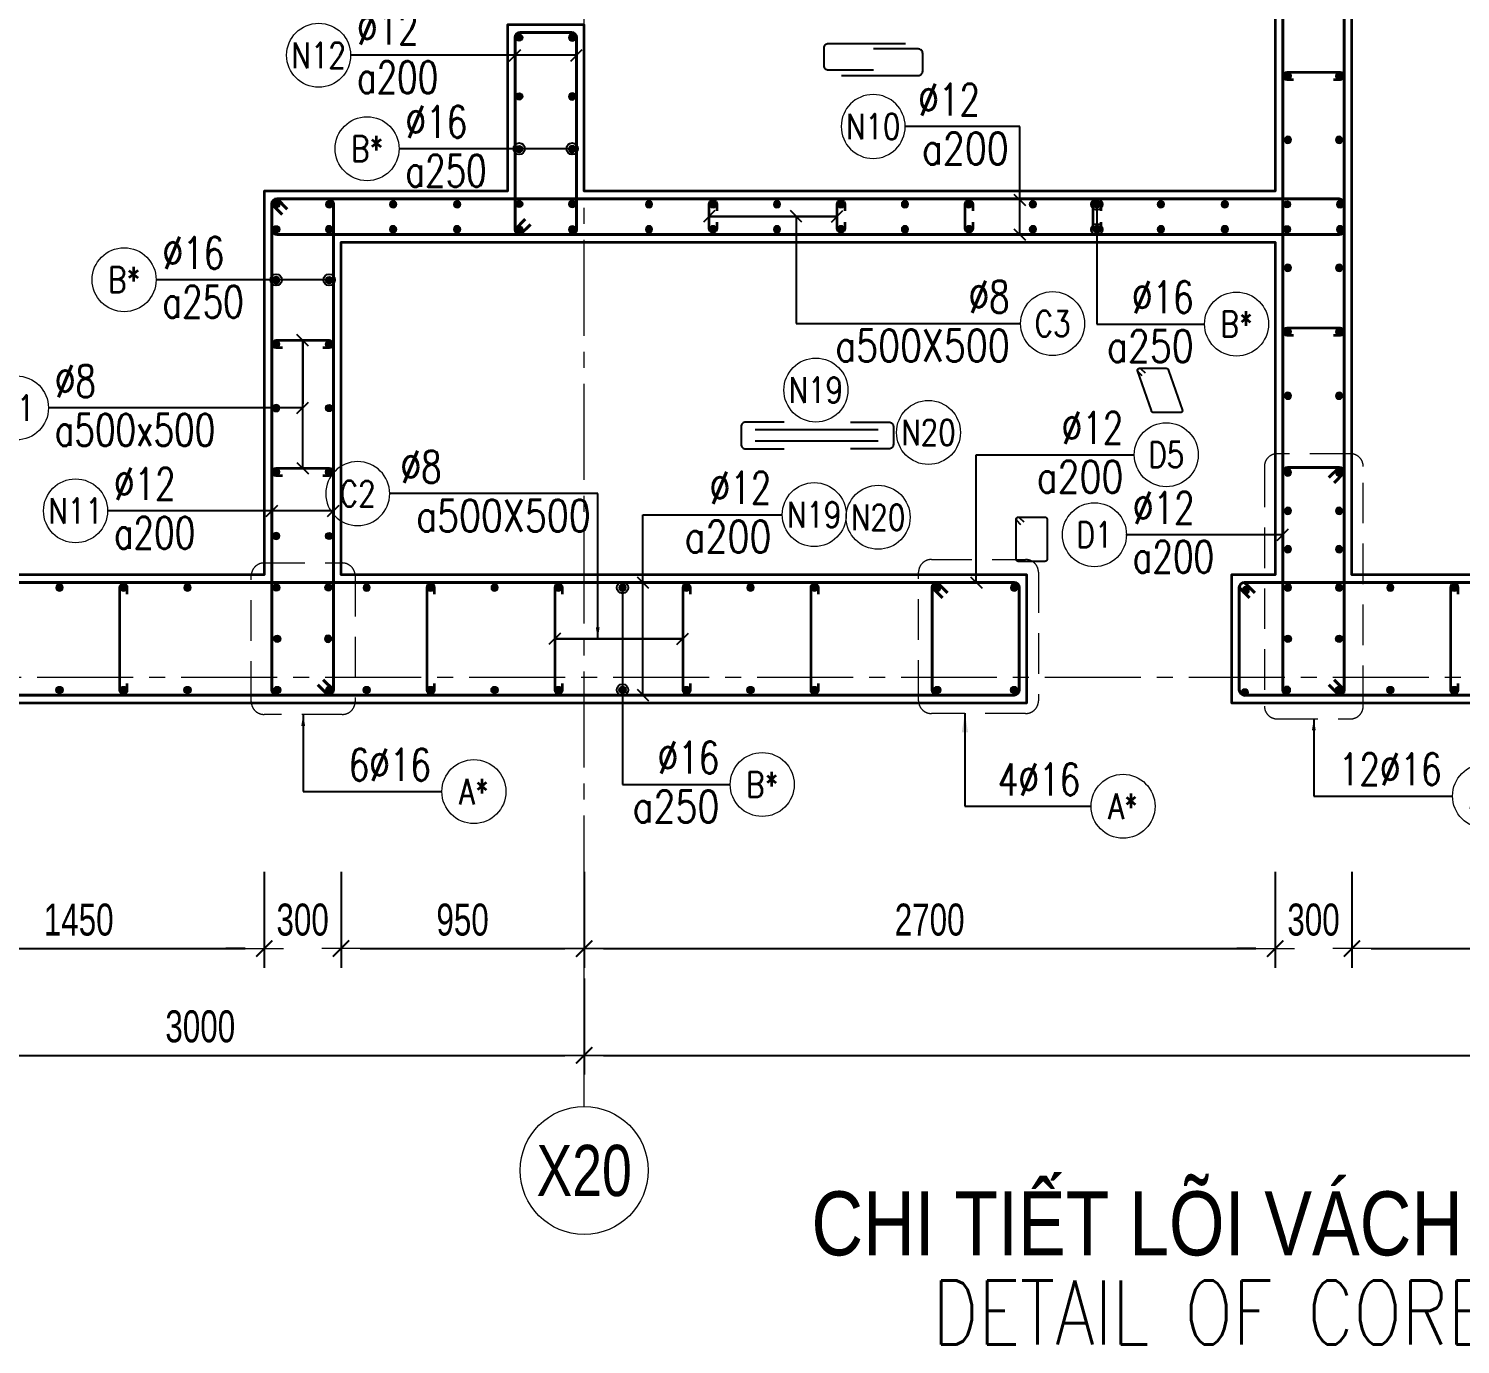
# Model space of a CAD drawing. Header units: millimetres. Extents: x 931337 to 1117500, y 19732 to 157199.
# Drawn here: x 948678 to 954272, y 92429 to 97572 of the extents above; entities that cross this region are included whole.
import ezdxf
from ezdxf.enums import TextEntityAlignment as Align

# ---------------------------------------------------------------- set-up
doc = ezdxf.new("R2010")
doc.units = ezdxf.units.MM
doc.header["$MEASUREMENT"] = 0
for name, pattern in [('HIDDEN', [9.525, 6.35, -3.175]), ('HIDDEN2', [4.7625, 3.175, -1.5875]), ('HT_Dim Grid$0$CENTER2', [1.125, 0.75, -0.125, 0.125, -0.125]), ('HT_Grid$0$CENTER2', [1.125, 0.75, -0.125, 0.125, -0.125])]:
    doc.linetypes.add(name, pattern=pattern)
doc.layers.get('0').update_dxf_attribs({"lineweight": 20})
doc.layers.get('Defpoints').update_dxf_attribs({"color": 151, "lineweight": 9})
for name, color, linetype in [('Hidden', 9, 'HIDDEN'), ('Leader', 6, 'Continuous'), ('Ligature', 1, 'Continuous')]:
    doc.layers.add(name, color=color, linetype=linetype)
for name, color, linetype, lineweight in [('HT_Dim Grid$0$NDC_S_AXIS', 5, 'HT_Dim Grid$0$CENTER2', 13), ('HT_Dim Grid$0$NDC_S_SYMBOL', 1, 'Continuous', 15), ('HT_Dim Grid$0$NDC_S_TEXT SYMBOL', 7, 'Continuous', 20), ('HT_Grid$0$NDC_S_AXIS', 5, 'HT_Grid$0$CENTER2', 13), ('KC-LEADER', 153, 'Continuous', 18), ('KC-THEP', 6, 'Continuous', 40), ('NDC_S_ANNO', 7, 'Continuous', 20), ('NDC_S_DIM', 1, 'Continuous', 15), ('NDC_S_ENG TITLE', 3, 'Continuous', 20), ('NDC_S_HIDDEN', 8, 'HIDDEN2', 13), ('NDC_S_LEADER', 1, 'Continuous', 15), ('NDC_S_REBAR', 4, 'Continuous', 35), ('NDC_S_STIRRUP', 4, 'Continuous', 40), ('NDC_S_TEXT SYMBOL', 7, 'Continuous', 20), ('NDC_S_VN TEXT', 7, 'Continuous', 20), ('NDC_S_VN TITLE', 6, 'Continuous', 35), ('NDC_S_WALL', 6, 'Continuous', 35)]:
    doc.layers.add(name, color=color, linetype=linetype, lineweight=lineweight)
doc.styles.add('HT_Dim Grid$0$NDC_ANNO', font='', dxfattribs={"width": 0.8})
doc.styles.add('NDC_ANNO', font='', dxfattribs={"width": 0.8})
doc.styles.add('NDC_DIM', font='', dxfattribs={"width": 0.75})
doc.styles.add('NDC_EN TXT', font='romans.shx', dxfattribs={"width": 0.8})
doc.styles.add('NDC_VIE TXT', font='arial.ttf', dxfattribs={"width": 0.8})
doc.styles.get('HT_Dim Grid$0$NDC_ANNO').set_extended_font_data('Dotum')
doc.styles.get('NDC_ANNO').set_extended_font_data('Dotum')
doc.styles.get('NDC_DIM').set_extended_font_data('Dotum')
doc.dimstyles.new('NDC_dim_30', dxfattribs={"dimscale": 30, "dimtxt": 2.5, "dimasz": 1.5, "dimexe": 1.5, "dimexo": 2.5, "dimgap": 1, "dimtad": 1, "dimdec": 0, "dimzin": 0, "dimdsep": 46, "dimtxsty": 'NDC_DIM', "dimblk": 'DIMMARK', "dimcen": 0.09, "dimdle": 1.2, "dimclrd": 1, "dimclre": 1, "dimclrt": 3, "dimadec": 0, "dimazin": 0, "dimtfac": 1, "dimtdec": 0, "dimtix": 1, "dimtofl": 0, "dimtmove": 0, "dimatfit": 3, "dimfxl": 6, "dimfxlon": 1, "dimtolj": 1, "dimtzin": 0, "dimarcsym": 0})
doc.dimstyles.new('NDC_dim_50', dxfattribs={"dimscale": 50, "dimtxt": 2.5, "dimasz": 1.5, "dimexe": 1.5, "dimexo": 2.5, "dimgap": 1, "dimtad": 1, "dimdec": 0, "dimzin": 0, "dimdsep": 46, "dimtxsty": 'NDC_DIM', "dimblk": 'DIMMARK', "dimcen": 0.09, "dimdle": 1.2, "dimclrd": 1, "dimclre": 1, "dimclrt": 3, "dimadec": 0, "dimazin": 0, "dimtfac": 1, "dimtdec": 0, "dimtix": 1, "dimtofl": 0, "dimtmove": 0, "dimatfit": 3, "dimfxl": 6, "dimfxlon": 1, "dimtolj": 1, "dimtzin": 0, "dimarcsym": 0})

# ---------------------------------------------------------------- blocks, each defined once
blk = doc.blocks.new('Drawing name_symbol')
at = {"layer": 'NDC_S_ENG TITLE', "style": 'NDC_EN TXT', "width": 0.8}
blk.add_attdef('SECTDET1', text='', height=5, dxfattribs=at).set_placement((0, 1.01), align=Align.CENTER)
at = {"layer": 'NDC_S_TEXT SYMBOL', "lineweight": 25, "style": 'NDC_ANNO', "width": 0.8}
blk.add_attdef('SSCALE', text='', height=2.5, dxfattribs=at).set_placement((0, -4), align=Align.CENTER)
at = {"layer": 'NDC_S_VN TITLE', "style": 'NDC_VIE TXT', "width": 0.8}
blk.add_attdef('SECTDET2', text='', height=5, dxfattribs=at).set_placement((0, 7.97), align=Align.CENTER)
blk = doc.blocks.new('THEP')
at = {"layer": 'KC-LEADER', "color": 6}
blk.add_circle((0, 0), 14, dxfattribs=at)
at = {"layer": 'KC-THEP'}
for p, q in [((-14, 0), (14, 0)), ((9.9, 9.9), (-9.9, -9.9)), ((-9.9, 9.9), (9.9, -9.9)), ((0, 14), (0, -14))]:
    blk.add_line(p, q, dxfattribs=at)
blk = doc.blocks.new('DIMMARK')
at = {"layer": 'NDC_S_DIM', "color": 1}
blk.add_line((-1.5, 0), (1, 0), dxfattribs=at)
at = {"layer": 'NDC_S_DIM', "color": 2, "const_width": 0.1}
blk.add_lwpolyline([(-0.424, -0.424), (0.424, 0.424)], dxfattribs=at)
blk = doc.blocks.new('*U10')
blk.add_circle((2.5, 0), 2.5)
at = {"layer": 'NDC_S_VN TEXT', "color": 3, "style": 'NDC_EN TXT'}
for tag, width, p in [('DK2', 0.75, (-0.85, 0.85)), ('KC2', 0.8, (-0.85, -2.97))]:
    blk.add_attdef(tag, text='', height=2.5, dxfattribs=dict(at, width=width)).set_placement(p, align=Align.RIGHT)
at = {"layer": 'NDC_S_VN TEXT', "color": 7, "style": 'NDC_EN TXT', "width": 0.8}
blk.add_attdef('SH3', text='', height=2, dxfattribs=at).set_placement((2.5, 0), align=Align.MIDDLE)
blk = doc.blocks.new('*U11')
blk.add_circle((-2.5, 0), 2.5)
at = {"layer": 'NDC_S_VN TEXT', "color": 3, "style": 'NDC_EN TXT', "width": 0.75}
for tag, p in [('DK1', (0.5, 0.85)), ('KC1', (0.5, -2.97))]:
    blk.add_attdef(tag, p, '', height=2.5, dxfattribs=at)
at = {"layer": 'NDC_S_VN TEXT', "color": 7, "style": 'NDC_EN TXT', "width": 0.8}
blk.add_attdef('SH2', text='', height=2, dxfattribs=at).set_placement((-2.5, 0), align=Align.MIDDLE)
blk = doc.blocks.new('*U9')
blk.add_circle((2.5, 0), 2.5)
at = {"layer": 'NDC_S_VN TEXT', "color": 3, "style": 'NDC_EN TXT', "width": 0.75}
blk.add_attdef('DK2', text='', height=2.5, dxfattribs=at).set_placement((-0.85, 0.85), align=Align.RIGHT)
at = {"layer": 'NDC_S_VN TEXT', "color": 7, "style": 'NDC_EN TXT', "width": 0.8}
blk.add_attdef('SH3', text='', height=2, dxfattribs=at).set_placement((2.5, 0), align=Align.MIDDLE)
blk = doc.blocks.new('A$C72321851')
at = {"layer": 'Ligature'}
for points in [[(-60.9, -129.3), (-60.9, 170.9, -0.414214), (-43.3, 188.5), (25.8, 188.5, -0.414214), (43.4, 170.9), (43.4, -4.3)], [(-39.7, -4.3), (-39.7, -179.5, 0.414214), (-22.1, -197.1), (47, -197.1, 0.414214), (64.6, -179.5), (64.6, 120.7)]]:
    blk.add_lwpolyline(points, format="xyb", dxfattribs=at)
blk = doc.blocks.new('*U12')
blk.add_circle((-2.5, 0), 2.5)
at = {"layer": 'NDC_S_VN TEXT', "color": 3, "style": 'NDC_EN TXT', "width": 0.75}
for tag, p in [('DK1', (0.5, 0.85)), ('KC1', (0.5, -2.97))]:
    blk.add_attdef(tag, p, '', height=2.5, dxfattribs=at)
at = {"layer": 'NDC_S_VN TEXT', "color": 7, "style": 'NDC_EN TXT', "width": 0.8}
blk.add_attdef('SH2', text='', height=2, dxfattribs=at).set_placement((-2.5, 0), align=Align.MIDDLE)
blk = doc.blocks.new('*D1158')
at = {"layer": 'Defpoints', "color": 0, "ltscale": 200, "transparency": 16777216}
for p in [(948148.2, 95857.7), (949598.2, 95857.7), (949598.2, 93975.5)]:
    blk.add_point(p, dxfattribs=at)
at = {"layer": 'NDC_S_DIM', "color": 1, "lineweight": -2, "ltscale": 200, "transparency": 16777216}
for p, q in [((948148.2, 94275.5), (948148.2, 93900.5)), ((949598.2, 94275.5), (949598.2, 93900.5)), ((948223.2, 93975.5), (949523.2, 93975.5))]:
    blk.add_line(p, q, dxfattribs=at)
at = {"layer": 'NDC_S_DIM', "color": 1, "lineweight": -2, "ltscale": 200, "transparency": 16777216, "xscale": 75, "yscale": 75, "zscale": 75, "rotation": 180}
blk.add_blockref('DIMMARK', (948148.2, 93975.5), dxfattribs=at)
at = {"layer": 'NDC_S_DIM', "color": 1, "lineweight": -2, "ltscale": 200, "transparency": 16777216, "xscale": 75, "yscale": 75, "zscale": 75}
blk.add_blockref('DIMMARK', (949598.2, 93975.5), dxfattribs=at)
at = {"layer": 'NDC_S_DIM', "color": 3, "ltscale": 200, "transparency": 16777216, "insert": (948873.2, 94088.1), "char_height": 125, "attachment_point": 5, "style": 'NDC_DIM'}
blk.add_mtext('\\A1;1450', dxfattribs=at)
blk = doc.blocks.new('*D1159')
at = {"layer": 'Defpoints', "color": 0, "ltscale": 200, "transparency": 16777216}
for p in [(949598.2, 95857.7), (949898.2, 95857.7), (949898.2, 93975.5)]:
    blk.add_point(p, dxfattribs=at)
at = {"layer": 'NDC_S_DIM', "color": 1, "lineweight": -2, "ltscale": 200, "transparency": 16777216}
for p, q in [((949598.2, 94275.5), (949598.2, 93900.5)), ((949898.2, 94275.5), (949898.2, 93900.5)), ((949523.2, 93975.5), (949448.2, 93975.5)), ((949973.2, 93975.5), (950048.2, 93975.5))]:
    blk.add_line(p, q, dxfattribs=at)
at = {"layer": 'NDC_S_DIM', "color": 1, "lineweight": -2, "ltscale": 200, "transparency": 16777216, "xscale": 75, "yscale": 75, "zscale": 75}
blk.add_blockref('DIMMARK', (949598.2, 93975.5), dxfattribs=at)
at = {"layer": 'NDC_S_DIM', "color": 1, "lineweight": -2, "ltscale": 200, "transparency": 16777216, "xscale": 75, "yscale": 75, "zscale": 75, "rotation": 180}
blk.add_blockref('DIMMARK', (949898.2, 93975.5), dxfattribs=at)
at = {"layer": 'NDC_S_DIM', "color": 3, "ltscale": 200, "transparency": 16777216, "insert": (949748.2, 94088.1), "char_height": 125, "attachment_point": 5, "style": 'NDC_DIM'}
blk.add_mtext('\\A1;300', dxfattribs=at)
blk = doc.blocks.new('*D1160')
at = {"layer": 'Defpoints', "color": 0, "ltscale": 200, "transparency": 16777216}
for p in [(949898.2, 95857.7), (950848.2, 94815.9), (950848.2, 93975.5)]:
    blk.add_point(p, dxfattribs=at)
at = {"layer": 'NDC_S_DIM', "color": 1, "lineweight": -2, "ltscale": 200, "transparency": 16777216}
for p, q in [((949898.2, 94275.5), (949898.2, 93900.5)), ((950848.2, 94275.5), (950848.2, 93900.5)), ((949973.2, 93975.5), (950773.2, 93975.5))]:
    blk.add_line(p, q, dxfattribs=at)
at = {"layer": 'NDC_S_DIM', "color": 1, "lineweight": -2, "ltscale": 200, "transparency": 16777216, "xscale": 75, "yscale": 75, "zscale": 75, "rotation": 180}
blk.add_blockref('DIMMARK', (949898.2, 93975.5), dxfattribs=at)
at = {"layer": 'NDC_S_DIM', "color": 1, "lineweight": -2, "ltscale": 200, "transparency": 16777216, "xscale": 75, "yscale": 75, "zscale": 75}
blk.add_blockref('DIMMARK', (950848.2, 93975.5), dxfattribs=at)
at = {"layer": 'NDC_S_DIM', "color": 3, "ltscale": 200, "transparency": 16777216, "insert": (950373.2, 94088.1), "char_height": 125, "attachment_point": 5, "style": 'NDC_DIM'}
blk.add_mtext('\\A1;950', dxfattribs=at)
blk = doc.blocks.new('*D1161')
at = {"layer": 'Defpoints', "color": 0, "ltscale": 200, "transparency": 16777216}
for p in [(953548.2, 95857.7), (953848.2, 95857.7), (953848.2, 93975.5)]:
    blk.add_point(p, dxfattribs=at)
at = {"layer": 'NDC_S_DIM', "color": 1, "lineweight": -2, "ltscale": 200, "transparency": 16777216}
for p, q in [((953548.2, 94275.5), (953548.2, 93900.5)), ((953848.2, 94275.5), (953848.2, 93900.5)), ((953473.2, 93975.5), (953398.2, 93975.5)), ((953923.2, 93975.5), (953998.2, 93975.5))]:
    blk.add_line(p, q, dxfattribs=at)
at = {"layer": 'NDC_S_DIM', "color": 1, "lineweight": -2, "ltscale": 200, "transparency": 16777216, "xscale": 75, "yscale": 75, "zscale": 75}
blk.add_blockref('DIMMARK', (953548.2, 93975.5), dxfattribs=at)
at = {"layer": 'NDC_S_DIM', "color": 1, "lineweight": -2, "ltscale": 200, "transparency": 16777216, "xscale": 75, "yscale": 75, "zscale": 75, "rotation": 180}
blk.add_blockref('DIMMARK', (953848.2, 93975.5), dxfattribs=at)
at = {"layer": 'NDC_S_DIM', "color": 3, "ltscale": 200, "transparency": 16777216, "insert": (953698.2, 94088.1), "char_height": 125, "attachment_point": 5, "style": 'NDC_DIM'}
blk.add_mtext('\\A1;300', dxfattribs=at)
blk = doc.blocks.new('*D1162')
at = {"layer": 'Defpoints', "color": 0, "ltscale": 200, "transparency": 16777216}
for p in [(953848.2, 95857.7), (959648.2, 95857.7), (959648.2, 93975.5)]:
    blk.add_point(p, dxfattribs=at)
at = {"layer": 'NDC_S_DIM', "color": 1, "lineweight": -2, "ltscale": 200, "transparency": 16777216}
for p, q in [((953848.2, 94275.5), (953848.2, 93900.5)), ((959648.2, 94275.5), (959648.2, 93900.5)), ((953923.2, 93975.5), (959573.2, 93975.5))]:
    blk.add_line(p, q, dxfattribs=at)
at = {"layer": 'NDC_S_DIM', "color": 1, "lineweight": -2, "ltscale": 200, "transparency": 16777216, "xscale": 75, "yscale": 75, "zscale": 75, "rotation": 180}
blk.add_blockref('DIMMARK', (953848.2, 93975.5), dxfattribs=at)
at = {"layer": 'NDC_S_DIM', "color": 1, "lineweight": -2, "ltscale": 200, "transparency": 16777216, "xscale": 75, "yscale": 75, "zscale": 75}
blk.add_blockref('DIMMARK', (959648.2, 93975.5), dxfattribs=at)
at = {"layer": 'NDC_S_DIM', "color": 3, "ltscale": 200, "transparency": 16777216, "insert": (956748.2, 94088.1), "char_height": 125, "attachment_point": 5, "style": 'NDC_DIM'}
blk.add_mtext('\\A1;5800', dxfattribs=at)
blk = doc.blocks.new('*D1163')
at = {"layer": 'Defpoints', "color": 0, "ltscale": 200, "transparency": 16777216}
for p in [(947848.2, 95098.3), (950848.2, 94815.9), (950848.2, 93558.3)]:
    blk.add_point(p, dxfattribs=at)
at = {"layer": 'NDC_S_DIM', "color": 1, "lineweight": -2, "ltscale": 200, "transparency": 16777216}
for p, q in [((947848.2, 93858.3), (947848.2, 93483.3)), ((950848.2, 93858.3), (950848.2, 93483.3)), ((947923.2, 93558.3), (950773.2, 93558.3))]:
    blk.add_line(p, q, dxfattribs=at)
at = {"layer": 'NDC_S_DIM', "color": 1, "lineweight": -2, "ltscale": 200, "transparency": 16777216, "xscale": 75, "yscale": 75, "zscale": 75, "rotation": 180}
blk.add_blockref('DIMMARK', (947848.2, 93558.3), dxfattribs=at)
at = {"layer": 'NDC_S_DIM', "color": 1, "lineweight": -2, "ltscale": 200, "transparency": 16777216, "xscale": 75, "yscale": 75, "zscale": 75}
blk.add_blockref('DIMMARK', (950848.2, 93558.3), dxfattribs=at)
at = {"layer": 'NDC_S_DIM', "color": 3, "ltscale": 200, "transparency": 16777216, "insert": (949348.2, 93670.9), "char_height": 125, "attachment_point": 5, "style": 'NDC_DIM'}
blk.add_mtext('\\A1;3000', dxfattribs=at)
blk = doc.blocks.new('*D1176')
at = {"layer": 'Defpoints', "color": 0, "ltscale": 200, "transparency": 16777216}
for p in [(946286.4, 95436.6), (949155.8, 95436.6), (949155.8, 95036.6)]:
    blk.add_point(p, dxfattribs=at)
at = {"layer": 'NDC_S_DIM', "color": 1, "lineweight": -2, "ltscale": 200, "transparency": 16777216}
for p, q in [((946586.4, 95436.6), (946211.4, 95436.6)), ((946286.4, 95111.6), (946286.4, 95361.6)), ((946586.4, 95036.6), (946211.4, 95036.6))]:
    blk.add_line(p, q, dxfattribs=at)
at = {"layer": 'NDC_S_DIM', "color": 1, "lineweight": -2, "ltscale": 200, "transparency": 16777216, "xscale": 75, "yscale": 75, "zscale": 75}
for p, rotation in [((946286.4, 95436.6), 90), ((946286.4, 95036.6), 270)]:
    blk.add_blockref('DIMMARK', p, dxfattribs=dict(at, rotation=rotation))
at = {"layer": 'NDC_S_DIM', "color": 3, "ltscale": 200, "transparency": 16777216, "insert": (946173.8, 95236.6), "char_height": 125, "attachment_point": 5, "rotation": 90, "style": 'NDC_DIM'}
blk.add_mtext('\\A1;400', dxfattribs=at)
blk = doc.blocks.new('*D1177')
at = {"layer": 'Defpoints', "color": 0, "ltscale": 200, "transparency": 16777216}
for p in [(946286.4, 103636.6), (948166.1, 103636.6), (949155.8, 95436.6)]:
    blk.add_point(p, dxfattribs=at)
at = {"layer": 'NDC_S_DIM', "color": 1, "lineweight": -2, "ltscale": 200, "transparency": 16777216}
for p, q in [((946586.4, 103636.6), (946211.4, 103636.6)), ((946286.4, 95511.6), (946286.4, 103561.6)), ((946586.4, 95436.6), (946211.4, 95436.6))]:
    blk.add_line(p, q, dxfattribs=at)
at = {"layer": 'NDC_S_DIM', "color": 1, "lineweight": -2, "ltscale": 200, "transparency": 16777216, "xscale": 75, "yscale": 75, "zscale": 75}
for p, rotation in [((946286.4, 103636.6), 90), ((946286.4, 95436.6), 270)]:
    blk.add_blockref('DIMMARK', p, dxfattribs=dict(at, rotation=rotation))
at = {"layer": 'NDC_S_DIM', "color": 3, "ltscale": 200, "transparency": 16777216, "insert": (946173.8, 99536.6), "char_height": 125, "attachment_point": 5, "rotation": 90, "style": 'NDC_DIM'}
blk.add_mtext('\\A1;8200', dxfattribs=at)
blk = doc.blocks.new('*U92')
at = {"layer": 'HT_Dim Grid$0$NDC_S_SYMBOL'}
blk.add_line((0, 5), (0, 9), dxfattribs=at)
blk.add_circle((0, 0), 5, dxfattribs=at)
at = {"layer": 'HT_Dim Grid$0$NDC_S_TEXT SYMBOL', "color": 7, "style": 'HT_Dim Grid$0$NDC_ANNO', "width": 0.8}
blk.add_attdef('GRID', text='', height=4, dxfattribs=at).set_placement((0, 0), align=Align.MIDDLE)
blk = doc.blocks.new('*D1190')
at = {"layer": 'Defpoints', "color": 0, "ltscale": 200, "transparency": 16777216}
for p in [(949155.8, 95036.6), (946286.4, 94936.6), (947848.2, 94936.6)]:
    blk.add_point(p, dxfattribs=at)
at = {"layer": 'NDC_S_DIM', "color": 1, "lineweight": -2, "ltscale": 200, "transparency": 16777216}
for p, q in [((946286.4, 95111.6), (946286.4, 95186.6)), ((946586.4, 95036.6), (946211.4, 95036.6)), ((946586.4, 94936.6), (946211.4, 94936.6)), ((946286.4, 94861.6), (946286.4, 94786.6))]:
    blk.add_line(p, q, dxfattribs=at)
at = {"layer": 'NDC_S_DIM', "color": 1, "lineweight": -2, "ltscale": 200, "transparency": 16777216, "xscale": 75, "yscale": 75, "zscale": 75}
for p, rotation in [((946286.4, 95036.6), 270), ((946286.4, 94936.6), 90)]:
    blk.add_blockref('DIMMARK', p, dxfattribs=dict(at, rotation=rotation))
at = {"layer": 'NDC_S_DIM', "color": 3, "ltscale": 200, "transparency": 16777216, "insert": (946173.8, 94986.6), "char_height": 125, "attachment_point": 5, "rotation": 90, "style": 'NDC_DIM'}
blk.add_mtext('\\A1;100', dxfattribs=at)
blk = doc.blocks.new('*D1194')
at = {"layer": 'Defpoints', "color": 0, "ltscale": 200, "transparency": 16777216}
for p in [(953548.2, 95436.6), (950848.2, 94815.9), (953548.2, 93975.5)]:
    blk.add_point(p, dxfattribs=at)
at = {"layer": 'NDC_S_DIM', "color": 1, "lineweight": -2, "ltscale": 200, "transparency": 16777216}
for p, q in [((950848.2, 94275.5), (950848.2, 93900.5)), ((953548.2, 94275.5), (953548.2, 93900.5)), ((950923.2, 93975.5), (953473.2, 93975.5))]:
    blk.add_line(p, q, dxfattribs=at)
at = {"layer": 'NDC_S_DIM', "color": 1, "lineweight": -2, "ltscale": 200, "transparency": 16777216, "xscale": 75, "yscale": 75, "zscale": 75, "rotation": 180}
blk.add_blockref('DIMMARK', (950848.2, 93975.5), dxfattribs=at)
at = {"layer": 'NDC_S_DIM', "color": 1, "lineweight": -2, "ltscale": 200, "transparency": 16777216, "xscale": 75, "yscale": 75, "zscale": 75}
blk.add_blockref('DIMMARK', (953548.2, 93975.5), dxfattribs=at)
at = {"layer": 'NDC_S_DIM', "color": 3, "ltscale": 200, "transparency": 16777216, "insert": (952198.2, 94088.1), "char_height": 125, "attachment_point": 5, "style": 'NDC_DIM'}
blk.add_mtext('\\A1;2700', dxfattribs=at)
blk = doc.blocks.new('*D1195')
at = {"layer": 'Defpoints', "color": 0, "ltscale": 200, "transparency": 16777216}
for p in [(959648.2, 95315.4), (950848.2, 94815.9), (959648.2, 93558.3)]:
    blk.add_point(p, dxfattribs=at)
at = {"layer": 'NDC_S_DIM', "color": 1, "lineweight": -2, "ltscale": 200, "transparency": 16777216}
for p, q in [((950848.2, 93858.3), (950848.2, 93483.3)), ((959648.2, 93858.3), (959648.2, 93483.3)), ((950923.2, 93558.3), (959573.2, 93558.3))]:
    blk.add_line(p, q, dxfattribs=at)
at = {"layer": 'NDC_S_DIM', "color": 1, "lineweight": -2, "ltscale": 200, "transparency": 16777216, "xscale": 75, "yscale": 75, "zscale": 75, "rotation": 180}
blk.add_blockref('DIMMARK', (950848.2, 93558.3), dxfattribs=at)
at = {"layer": 'NDC_S_DIM', "color": 1, "lineweight": -2, "ltscale": 200, "transparency": 16777216, "xscale": 75, "yscale": 75, "zscale": 75}
blk.add_blockref('DIMMARK', (959648.2, 93558.3), dxfattribs=at)
at = {"layer": 'NDC_S_DIM', "color": 3, "ltscale": 200, "transparency": 16777216, "insert": (955248.2, 93670.9), "char_height": 125, "attachment_point": 5, "style": 'NDC_DIM'}
blk.add_mtext('\\A1;8800', dxfattribs=at)
blk = doc.blocks.new('A$C7BC65A55')
at = {"layer": 'Ligature'}
for p, q in [((-15.2, 372, 0), (-15.2, 38.5, 0)), ((15.2, 372, 0), (15.2, 38.5, 0))]:
    blk.add_line(p, q, dxfattribs=at)
for points in [[(-36.2, 296.5), (-36.2, 400.9, -0.414214), (-24, 413.1), (24, 413.1, -0.414214), (36.2, 400.9), (36.2, 296.5)], [(-36.2, 116.5), (-36.2, 12.2, 0.414214), (-24, 0), (24, 0, 0.414214), (36.2, 12.2), (36.2, 116.5)]]:
    blk.add_lwpolyline(points, format="xyb", dxfattribs=at)

msp = doc.modelspace()

# ---------------------------------------------------------------- linework, layer by layer
for centre in [(951753.618, 96158.774), (952193.719, 95993.017), (951996.889, 95661.503)]:
    msp.add_circle(centre, 125)
at = {"layer": 'HT_Grid$0$NDC_S_AXIS', "ltscale": 500}
for p, q in [((950848.169, 93558.328), (950848.169, 105713.408)), ((945898.793, 95036.563), (961192.168, 95036.563))]:
    msp.add_line(p, q, dxfattribs=at)
at = {"layer": 'Ligature'}
for points in [[(953028.415, 96214.032), (953012.449, 96229.998, -0.66817864), (953018.223, 96243.937), (953122.852, 96243.937, -0.41421356), (953131.016, 96235.772), (953186.016, 96078.664, -0.41421356), (953177.851, 96070.499), (953073.223, 96070.499, -0.41421356), (953065.058, 96078.664), (953010.058, 96235.772, -0.66817864), (953023.996, 96241.545), (953039.962, 96225.579)], [(952554.307, 95632.306), (952538.341, 95648.272, -0.66817864), (952544.115, 95662.21), (952648.744, 95662.21, -0.41421356), (952656.909, 95654.046), (952656.908, 95496.938, -0.41421356), (952648.744, 95488.773), (952544.115, 95488.773, -0.41421356), (952535.95, 95496.938), (952535.95, 95654.046, -0.66817864), (952549.888, 95659.819), (952565.854, 95643.853)]]:
    msp.add_lwpolyline(points, format="xyb", dxfattribs=at)
at = {"layer": 'NDC_S_HIDDEN', "ltscale": 50}
for points in [[(953556.284, 94873.476), (953842.353, 94873.476, 0.41421356), (953892.353, 94923.476), (953892.353, 95859.952, 0.41421356), (953842.353, 95909.952), (953556.284, 95909.952, 0.41421356), (953506.284, 95859.952), (953506.284, 94923.476, 0.41421356)], [(952204.83, 95496.472), (952573.35, 95496.472, -0.41421356), (952623.35, 95446.472), (952623.35, 94944.422, -0.41421356), (952573.35, 94894.422), (952204.83, 94894.422, -0.41421356), (952154.83, 94944.422), (952154.83, 95446.472, -0.41421356)], [(949597.487, 95482.806), (949903.262, 95482.806, -0.41421356), (949953.262, 95432.806), (949953.262, 94940.884, -0.41421356), (949903.262, 94890.884), (949597.487, 94890.884, -0.41421356), (949547.487, 94940.884), (949547.487, 95432.806, -0.41421356)]]:
    msp.add_lwpolyline(points, format="xyb", close=True, dxfattribs=at)
at = {"layer": 'NDC_S_REBAR'}
for points in [[(953619.706, 97371.563), (953594.706, 97371.563, -1), (953594.706, 97401.563), (953801.73, 97401.563, -1), (953801.73, 97371.563), (953776.73, 97371.563)], [(951366.681, 96815.308), (951366.681, 96790.308, -1), (951336.681, 96790.308), (951336.681, 96884.715, -1), (951366.681, 96884.715), (951366.681, 96859.715)], [(951866.681, 96815.308), (951866.681, 96790.308, -1), (951836.681, 96790.308), (951836.681, 96884.715, -1), (951866.681, 96884.715), (951866.681, 96859.715)], [(952366.681, 96815.308), (952366.681, 96790.308, -1), (952336.681, 96790.308), (952336.681, 96884.715, -1), (952366.681, 96884.715), (952366.681, 96859.715)], [(952866.681, 96815.308), (952866.681, 96790.308, -1), (952836.681, 96790.308), (952836.681, 96884.715, -1), (952866.681, 96884.715), (952866.681, 96859.715)], [(953619.706, 96371.563), (953594.706, 96371.563, -1), (953594.706, 96401.563), (953801.73, 96401.563, -1), (953801.73, 96371.563), (953776.73, 96371.563)], [(949669.8, 96323.412), (949644.8, 96323.412, -1), (949644.8, 96353.412), (949851.824, 96353.412, -1), (949851.824, 96323.412), (949826.824, 96323.412)], [(949669.8, 95823.412), (949644.8, 95823.412, -1), (949644.8, 95853.412), (949851.824, 95853.412, -1), (949851.824, 95823.412), (949826.824, 95823.412)], [(949063.169, 95361.563), (949063.169, 95386.563, 1), (949033.169, 95386.563), (949033.169, 94986.563, 1), (949063.169, 94986.563), (949063.169, 95011.563)], [(950263.279, 95361.563), (950263.279, 95386.563, 1), (950233.279, 95386.563), (950233.279, 94986.563, 1), (950263.279, 94986.563), (950263.279, 95011.563)], [(950763.279, 95361.563), (950763.279, 95386.563, 1), (950733.279, 95386.563), (950733.279, 94986.563, 1), (950763.279, 94986.563), (950763.279, 95011.563)], [(951263.279, 95361.563), (951263.279, 95386.563, 1), (951233.279, 95386.563), (951233.279, 94986.563, 1), (951263.279, 94986.563), (951263.279, 95011.563)], [(951763.279, 95361.563), (951763.279, 95386.563, 1), (951733.279, 95386.563), (951733.279, 94986.563, 1), (951763.279, 94986.563), (951763.279, 95011.563)], [(954263.279, 95361.563), (954263.279, 95386.563, 1), (954233.279, 95386.563), (954233.279, 94986.563, 1), (954263.279, 94986.563), (954263.279, 95011.563)]]:
    msp.add_lwpolyline(points, format="xyb", dxfattribs=at)
at = {"layer": 'NDC_S_STIRRUP'}
for points in [[(953778.169, 95026.563), (953818.169, 94986.563, -0.41421356), (953798.169, 94966.563), (953598.169, 94966.563, -0.41421356), (953578.169, 94986.563), (953578.169, 104086.563, -0.41421356), (953598.169, 104106.563), (953798.169, 104106.563, -0.41421356), (953818.169, 104086.563), (953818.169, 94986.563, -0.41421356), (953798.169, 94966.563), (953758.169, 95006.563)], [(950618.169, 96826.563), (950578.169, 96786.563, 0.41421356), (950598.169, 96766.563), (950798.169, 96766.563, 0.41421356), (950818.169, 96786.563), (950818.169, 97536.563, 0.41421356), (950798.169, 97556.563), (950598.169, 97556.563, 0.41421356), (950578.169, 97536.563), (950578.169, 96786.563, 0.41421356), (950598.169, 96766.563), (950638.169, 96806.563)], [(949668.169, 96845.647), (949628.169, 96885.647, -0.41421356), (949648.169, 96905.647), (953798.14, 96905.647, -0.41421356), (953818.14, 96885.647), (953818.14, 96786.563, -0.41421356), (953798.14, 96766.563), (949648.169, 96766.563, -0.41421356), (949628.169, 96786.563), (949628.169, 96885.647, -0.41421356), (949648.169, 96905.647), (949688.169, 96865.647)], [(949828.197, 95026.563), (949868.197, 94986.563, -0.41421356), (949848.197, 94966.563), (949648.197, 94966.563, -0.41421356), (949628.197, 94986.563), (949628.197, 96886.563, -0.41421356), (949648.197, 96906.563), (949848.197, 96906.563, -0.41421356), (949868.197, 96886.563), (949868.197, 94986.563, -0.41421356), (949848.197, 94966.563), (949808.197, 95006.563)], [(953778.279, 95796.563), (953818.279, 95836.563, 0.41421356), (953798.279, 95856.563), (953598.279, 95856.563, 0.41421356), (953578.279, 95836.563), (953578.169, 94986.563, 0.41421356), (953598.169, 94966.563), (953798.169, 94966.563, 0.41421356), (953818.169, 94986.563), (953818.279, 95836.563, 0.41421356), (953798.279, 95856.563), (953758.279, 95816.563)], [(947938.169, 95366.563), (947898.169, 95406.563, 0.41421356), (947878.169, 95386.563), (947878.169, 94986.563, 0.41421356), (947898.169, 94966.563), (952528.169, 94966.563, 0.41421356), (952548.169, 94986.563), (952548.169, 95386.563, 0.41421356), (952528.169, 95406.563), (947898.169, 95406.563, 0.41421356), (947878.169, 95386.563), (947918.169, 95346.563)], [(952268.169, 95366.563), (952228.169, 95406.563, 0.41421356), (952208.169, 95386.563), (952208.169, 94986.563, 0.41421356), (952228.169, 94966.563), (952528.169, 94966.563, 0.41421356), (952548.169, 94986.563), (952548.169, 95386.563, 0.41421356), (952528.169, 95406.563), (952228.169, 95406.563, 0.41421356), (952208.169, 95386.563), (952248.169, 95346.563)], [(953468.169, 95366.563), (953428.169, 95406.563, 0.41421356), (953408.169, 95386.563), (953408.169, 94986.563, 0.41421356), (953428.169, 94966.563), (959598.169, 94966.563, 0.41421356), (959618.169, 94986.563), (959618.169, 95386.563, 0.41421356), (959598.169, 95406.563), (953428.169, 95406.563, 0.41421356), (953408.169, 95386.563), (953448.169, 95346.563)]]:
    msp.add_lwpolyline(points, format="xyb", dxfattribs=at)
at = {"layer": 'NDC_S_WALL'}
for points in [[(953548.169, 102336.563), (953548.169, 96936.563), (950848.169, 96936.563), (950848.169, 97586.563), (950548.169, 97586.563), (950548.169, 96936.563), (949598.169, 96936.563), (949598.169, 95436.563), (948148.169, 95436.563), (948148.169, 100886.563)], [(959648.169, 95436.563), (953848.169, 95436.563), (953848.169, 101286.563), (956648.169, 101286.563)], [(947848.169, 100886.563), (947848.169, 94936.563), (952578.169, 94936.563), (952578.169, 95436.563), (949898.169, 95436.563), (949898.169, 96736.563), (953548.169, 96736.563), (953548.169, 95436.563), (953378.169, 95436.563), (953378.169, 94936.563), (959648.169, 94936.563)]]:
    msp.add_lwpolyline(points, dxfattribs=at)

# ---------------------------------------------------------------- block references
at = {"layer": 'Hidden', "xscale": 1.44, "yscale": 1.44, "zscale": 1.44, "rotation": 270}
msp.add_blockref('A$C7BC65A55', (951461.507, 95981.248, 0.03), dxfattribs=at)
at = {"layer": 'HT_Dim Grid$0$NDC_S_AXIS', "xscale": 50, "yscale": 50, "zscale": 50}
msp.add_blockref('*U92', (950848.169, 93108.328), dxfattribs=at).add_auto_attribs({'GRID': 'X20'})
at = {"layer": 'KC-THEP'}
for p, rotation in [((950594.067, 97536.563), 189.6685644363809), ((950594.067, 97306.38), 189.6685644363809), ((950594.067, 97100.682), 189.6685644363809), ((949644.656, 96884.715), 189.6685644363809), ((950594.067, 96886.122), 189.6685644363809), ((953594.628, 96884.715), 189.6685644363809), ((949644.656, 96787.215), 189.6685644363809), ((950594.067, 96786.563), 189.6685644363809), ((953594.628, 96787.215), 189.6685644363809), ((949851.681, 96588.412), 9.66856443638095), ((949851.681, 96338.412), 9.66856443638095), ((949851.681, 96088.412), 9.66856443638095), ((949851.681, 95838.412), 9.66856443638095), ((949851.681, 95588.412), 9.66856443638095), ((949645.365, 95386.563), 189.6685644363809), ((949848.985, 95387.18), 189.6685644363809), ((949648.877, 95186.563), 189.6685644363809), ((953598.169, 95186.563), 9.668564436380946), ((953598.169, 95186.563), 9.668564436380946), ((953798.169, 95186.563), 9.668564436380946), ((953798.169, 95186.563), 9.668564436380946), ((948798.169, 94986.563), 189.6685644363809), ((949048.169, 94986.563), 189.6685644363809), ((949298.169, 94986.563), 189.6685644363809), ((949648.877, 94986.563), 189.6685644363809), ((949852.498, 94987.18), 189.6685644363809), ((949998.279, 94986.563), 189.6685644363809), ((950248.279, 94986.563), 189.6685644363809), ((950498.279, 94986.563), 189.6685644363809), ((950748.279, 94986.563), 189.6685644363809), ((950998.279, 94986.563), 189.6685644363809), ((951248.279, 94986.563), 189.6685644363809), ((951498.279, 94986.563), 189.6685644363809), ((951748.279, 94986.563), 189.6685644363809), ((952228.169, 94986.563), 189.6685644363809), ((952528.169, 94986.563), 189.6685644363809), ((953798.169, 94986.563), 189.6685644363809), ((953798.169, 94986.563), 189.6685644363809), ((953998.279, 94986.563), 189.6685644363809), ((954248.279, 94986.563), 189.6685644363809)]:
    msp.add_blockref('THEP', p, dxfattribs=dict(at, rotation=rotation))
at = {"layer": 'KC-THEP', "xscale": -1}
for p, rotation in [((950801.091, 97536.563), 170.331435563619), ((953598.169, 97386.563), 350.3314355636191), ((953798.169, 97386.563), 350.3314355636191), ((950801.091, 97306.38), 170.331435563619), ((953598.169, 97136.563), 350.3314355636191), ((953798.169, 97136.563), 350.3314355636191), ((950801.091, 97100.682), 170.331435563619), ((949851.681, 96884.715), 170.331435563619), ((950101.681, 96884.715), 170.331435563619), ((950351.681, 96884.715), 170.331435563619), ((950801.091, 96886.122), 170.331435563619), ((951101.681, 96884.715), 170.331435563619), ((951351.681, 96884.715), 170.331435563619), ((951601.681, 96884.715), 170.331435563619), ((951851.681, 96884.715), 170.331435563619), ((952101.681, 96884.715), 170.331435563619), ((952351.681, 96884.715), 170.331435563619), ((952601.681, 96884.715), 170.331435563619), ((952851.681, 96884.715), 170.331435563619), ((953101.681, 96884.715), 170.331435563619), ((953351.681, 96884.715), 170.331435563619), ((953801.652, 96884.715), 170.331435563619), ((949851.681, 96787.215), 170.331435563619), ((950101.681, 96787.215), 170.331435563619), ((950351.681, 96787.215), 170.331435563619), ((950801.091, 96786.563), 170.331435563619), ((951101.681, 96787.215), 170.331435563619), ((951351.681, 96787.215), 170.331435563619), ((951601.681, 96787.215), 170.331435563619), ((951851.681, 96787.215), 170.331435563619), ((952101.681, 96787.215), 170.331435563619), ((952351.681, 96787.215), 170.331435563619), ((952601.681, 96787.215), 170.331435563619), ((952851.681, 96787.215), 170.331435563619), ((953101.681, 96787.215), 170.331435563619), ((953351.681, 96787.215), 170.331435563619), ((953801.652, 96787.215), 170.331435563619), ((953598.169, 96636.563), 350.3314355636191), ((953798.169, 96636.563), 350.3314355636191), ((949644.656, 96588.412), 350.3314355636191), ((953598.169, 96386.563), 350.3314355636191), ((953798.169, 96386.563), 350.3314355636191), ((949644.656, 96338.412), 350.3314355636191), ((953598.169, 96136.563), 350.3314355636191), ((953798.169, 96136.563), 350.3314355636191), ((949644.656, 96088.412), 350.3314355636191), ((949644.656, 95838.412), 350.3314355636191), ((953598.169, 95836.563), 350.3314355636191), ((953798.169, 95836.563), 350.3314355636191), ((953598.169, 95686.563), 350.3314355636191), ((953798.169, 95686.563), 350.3314355636191), ((949644.656, 95588.412), 350.3314355636191), ((953598.169, 95536.563), 350.3314355636191), ((953798.169, 95536.563), 350.3314355636191), ((948798.169, 95386.563), 350.3314355636191), ((949048.169, 95386.563), 350.3314355636191), ((949298.169, 95386.563), 350.3314355636191), ((949998.279, 95386.563), 350.3314355636191), ((950248.279, 95386.563), 350.3314355636191), ((950498.279, 95386.563), 350.3314355636191), ((950748.279, 95386.563), 350.3314355636191), ((950998.279, 95386.563), 350.3314355636191), ((951248.279, 95386.563), 350.3314355636191), ((951498.279, 95386.563), 350.3314355636191), ((951748.279, 95386.563), 350.3314355636191), ((952228.169, 95386.563), 350.3314355636191), ((952528.169, 95386.563), 350.3314355636191), ((953433.162, 95376.165), 350.3314355636191), ((953433.162, 95376.165), 350.3314355636191), ((953598.169, 95386.563), 350.3314355636191), ((953598.169, 95386.563), 350.3314355636191), ((953798.169, 95386.563), 350.3314355636191), ((953798.169, 95386.563), 350.3314355636191), ((953998.279, 95386.563), 350.3314355636191), ((954248.279, 95386.563), 350.3314355636191), ((949847.516, 95186.563), 170.3314355632554), ((953594.656, 94986.563), 350.3314355636191), ((953594.656, 94986.563), 350.3314355636191), ((953429.65, 94976.165), 350.3314355636191), ((953429.65, 94976.165), 350.3314355636191)]:
    msp.add_blockref('THEP', p, dxfattribs=dict(at, rotation=rotation))
at = {"layer": 'Leader', "xscale": -1, "rotation": 270.0000000000001}
msp.add_blockref('A$C72321851', (951982.515, 97448.649), dxfattribs=at)
at = {"layer": 'NDC_S_ANNO'}
ref = msp.add_blockref('Drawing name_symbol', (954312.881, 92377.953), dxfattribs=dict(at, xscale=50, yscale=50, zscale=50))
ref.add_attrib('SECTDET1', 'DETAIL OF CORE WALL HT-CW3', dxfattribs={"layer": 'NDC_S_ENG TITLE', "height": 250, "style": 'NDC_EN TXT', "width": 0.8}).set_placement((954312.881, 92428.516), align=Align.CENTER)
ref.add_attrib('SECTDET2', 'CHI TIẾT LÕI VÁCH HT-CW3 TẦNG B1F', dxfattribs={"layer": 'NDC_S_VN TITLE', "height": 250, "style": 'NDC_VIE TXT', "width": 0.8}).set_placement((954312.881, 92776.485), align=Align.CENTER)
at = {"layer": 'NDC_S_VN TEXT', "xscale": 50, "yscale": 50, "zscale": 50}
for name, p, values in [('*U11', (949935.781, 97467.535), {'SH2': 'N12', 'DK1': '%%C12', 'KC1': 'a200'}), ('*U11', (950125.12, 97102.175), {'SH2': 'B*', 'DK1': '%%C16', 'KC1': 'a250'}), ('*U11', (949175.71, 96589.905), {'SH2': 'B*', 'DK1': '%%C16', 'KC1': 'a250'}), ('*U10', (952553.594, 96418.389), {'SH3': 'C3', 'DK2': '%%c8', 'KC2': 'a500X500'}), ('*U10', (953272.292, 96416.84), {'SH3': 'B*', 'DK2': '%%C16', 'KC2': 'a250'}), ('*U12', (948754.999, 96089.05), {'SH2': 'C1', 'DK1': '%%c8', 'KC1': 'a500x500'}), ('*U10', (952997.695, 95905.943), {'SH3': 'D5', 'DK2': '%%c12', 'KC2': 'a200'}), ('*U11', (948985.809, 95686.719), {'SH2': 'N11', 'DK1': '%%C12', 'KC1': 'a200'}), ('*U10', (951622.167, 95671.841), {'SH3': 'N19', 'DK2': '%%C12', 'KC2': 'a200'}), ('*U11', (952967.232, 95593.307), {'SH2': 'D1', 'DK1': '%%C12', 'KC1': 'a200'}), ('*U10', (951418.891, 94616.931), {'SH3': 'B*', 'DK2': '%%C16', 'KC2': 'a250'}), ('*U9', (950292.252, 94589.344), {'SH3': 'A*', 'DK2': '6%%C16'}), ('*U9', (954241.196, 94571.936), {'SH3': 'A*', 'DK2': '12%%C16'}), ('*U9', (952828.819, 94531.812), {'SH3': 'A*', 'DK2': '4%%C16'})]:
    msp.add_blockref(name, p, dxfattribs=at).add_auto_attribs(values)
at = {"layer": 'NDC_S_VN TEXT'}
ref = msp.add_blockref('*U10', (952102.525, 97189.058), dxfattribs=dict(at, xscale=-50, yscale=50, zscale=50))
ref.add_attrib('SH3', 'N10', dxfattribs={"color": 7, "height": 100, "style": 'NDC_EN TXT', "width": 0.8}).set_placement((951977.525, 97189.058), align=Align.MIDDLE)
ref.add_attrib('DK2', '%%C12', dxfattribs={"color": 3, "height": 125, "style": 'NDC_EN TXT', "width": 0.75}).set_placement((952395.025, 97231.333), align=Align.RIGHT)
ref.add_attrib('KC2', 'a200', dxfattribs={"color": 3, "height": 125, "style": 'NDC_EN TXT', "width": 0.8}).set_placement((952506.93, 97040.43), align=Align.RIGHT)
ref = msp.add_blockref('*U10', (950088.255, 95753.906), dxfattribs=dict(at, xscale=-50, yscale=50, zscale=50))
ref.add_attrib('SH3', 'C2', dxfattribs={"color": 7, "height": 100, "style": 'NDC_EN TXT', "width": 0.8}).set_placement((949963.255, 95753.906), align=Align.MIDDLE)
ref.add_attrib('DK2', '%%c8', dxfattribs={"color": 3, "height": 125, "style": 'NDC_EN TXT', "width": 0.75}).set_placement((950291.469, 95796.181), align=Align.RIGHT)
ref.add_attrib('KC2', 'a500X500', dxfattribs={"color": 3, "height": 125, "style": 'NDC_EN TXT', "width": 0.8}).set_placement((950873.612, 95605.278), align=Align.RIGHT)

# ---------------------------------------------------------------- texts
at = {"layer": 'NDC_S_VN TEXT', "color": 7, "style": 'NDC_EN TXT', "width": 0.8}
for tag, p in [('N19', (951753.618, 96158.774)), ('N20', (952193.719, 95993.017)), ('N20', (951996.889, 95661.503))]:
    msp.add_attdef(tag, text='3', height=100, dxfattribs=at).set_placement(p, align=Align.MIDDLE)

# ---------------------------------------------------------------- dimensions: what is measured, and where the dimension line sits
at = {"layer": 'NDC_S_DIM', "ltscale": 200}
for base, p1, p2, picture, middle in [((946286.363, 103636.563), (949155.838, 95436.563), (948166.133, 103636.563), '*D1177', (946173.779, 99536.563)), ((946286.363, 94936.563), (949155.838, 95036.563), (947848.169, 94936.563), '*D1190', (946173.779, 94986.563))]:
    dim = msp.add_linear_dim(base=base, p1=p1, p2=p2, angle=90, dimstyle='NDC_dim_50', override={"dimtmove": 1}, dxfattribs=at)
    dim.commit()
    dim.dimension.update_dxf_attribs({"geometry": picture, "text_midpoint": middle})
for base, p1, p2, picture, middle in [((949598.169, 93975.473), (948148.169, 95857.697), (949598.169, 95857.697), '*D1158', (948873.169, 94088.058)), ((949898.169, 93975.473), (949598.169, 95857.697), (949898.169, 95857.697), '*D1159', (949748.169, 94088.058)), ((950848.169, 93975.473), (949898.169, 95857.697), (950848.169, 94815.902), '*D1160', (950373.169, 94088.058)), ((953848.169, 93975.473), (953548.169, 95857.697), (953848.169, 95857.697), '*D1161', (953698.169, 94088.058)), ((959648.169, 93975.473), (953848.169, 95857.697), (959648.169, 95857.697), '*D1162', (956748.169, 94088.058)), ((953548.169, 93975.473), (950848.169, 94815.902), (953548.169, 95436.563), '*D1194', (952198.169, 94088.058)), ((959648.169, 93558.328), (950848.169, 94815.902), (959648.169, 95315.378), '*D1195', (955248.169, 93670.912)), ((950848.169, 93558.328), (947848.169, 95098.299), (950848.169, 94815.902), '*D1163', (949348.169, 93670.912))]:
    dim = msp.add_linear_dim(base=base, p1=p1, p2=p2, dimstyle='NDC_dim_50', override={"dimtmove": 1}, dxfattribs=at)
    dim.commit()
    dim.dimension.update_dxf_attribs({"geometry": picture, "text_midpoint": middle})
dim = msp.add_linear_dim(base=(946286.363, 95436.563), p1=(949155.838, 95036.563), p2=(949155.838, 95436.563), angle=90, dimstyle='NDC_dim_50', dxfattribs=at)
dim.commit()
dim.dimension.update_dxf_attribs({"geometry": '*D1176', "text_midpoint": (946173.779, 95236.563)})

# ---------------------------------------------------------------- leaders
at = {"layer": 'NDC_S_LEADER'}
for points, dimstyle, override in [([(950818.169, 97467.354), (949935.781, 97467.354)], 'NDC_dim_30', {"dimtad": 0, "dimldrblk": 'Oblique'}), ([(950578.169, 97467.354), (949935.781, 97467.354)], 'NDC_dim_30', {"dimtad": 0, "dimldrblk": 'Oblique'}), ([(952549.961, 96766.563), (952549.961, 97188.876), (952102.525, 97188.876)], 'NDC_dim_30', {"dimgap": 1, "dimtad": 0, "dimldrblk": 'Oblique'}), ([(952549.961, 96902.21), (952549.961, 97188.876), (952102.525, 97188.876)], 'NDC_dim_30', {"dimtad": 0, "dimldrblk": 'Oblique'}), ([(950801.091, 97102.175), (950125.12, 97102.175)], 'NDC_dim_30', {"dimtad": 0, "dimldrblk": 'Origin'}), ([(950594.067, 97102.175), (950125.12, 97102.175)], 'NDC_dim_30', {"dimtad": 0, "dimldrblk": 'Origin'}), ([(952851.728, 96884.993), (952851.681, 96416.659), (953272.292, 96416.659)], 'NDC_dim_30', {"dimgap": 1, "dimtad": 0, "dimldrblk": 'Origin'}), ([(951336.681, 96837.511), (951836.681, 96837.511)], 'NDC_dim_30', {"dimtad": 0, "dimldrblk": 'Oblique'}), ([(951836.681, 96837.511), (951336.681, 96837.511)], 'NDC_dim_30', {"dimtad": 0, "dimldrblk": 'Oblique'}), ([(951676.773, 96837.511), (951676.773, 96418.389), (952553.594, 96418.389)], 'NDC_dim_30', {"dimtad": 0, "dimldrblk": 'Oblique'}), ([(952851.681, 96786.552), (952851.681, 96416.659), (953272.292, 96416.659)], 'NDC_dim_30', {"dimgap": 1, "dimtad": 0, "dimldrblk": 'Origin'}), ([(949851.681, 96589.905), (949175.71, 96589.905)], 'NDC_dim_30', {"dimtad": 0, "dimldrblk": 'Origin'}), ([(949644.656, 96589.905), (949175.71, 96589.905)], 'NDC_dim_30', {"dimtad": 0, "dimldrblk": 'Origin'}), ([(949748.312, 95853.412), (949748.312, 96353.412)], 'NDC_dim_30', {"dimtad": 0, "dimldrblk": 'Oblique'}), ([(949748.312, 96353.412), (949747.722, 95853.412)], 'NDC_dim_30', {"dimtad": 0, "dimldrblk": 'Oblique'}), ([(949748.312, 96089.049), (948754.999, 96089.049)], 'NDC_dim_30', {"dimtad": 0, "dimldrblk": 'Oblique'}), ([(952380.413, 95406.563), (952380.413, 95905.943), (952997.695, 95905.943)], 'NDC_dim_30', {"dimtad": 0, "dimldrblk": 'Oblique'}), ([(950901.152, 95186.563), (950901.152, 95753.905), (950088.255, 95753.905)], 'NDC_dim_30', {"dimgap": 1, "dimtad": 0}), ([(949868.197, 95686.538), (948985.809, 95686.538)], 'NDC_dim_30', {"dimtad": 0, "dimldrblk": 'Oblique'}), ([(949628.197, 95686.538), (948985.809, 95686.538)], 'NDC_dim_30', {"dimtad": 0, "dimldrblk": 'Oblique'}), ([(951077.428, 94966.563), (951077.428, 95671.66), (951622.167, 95671.66)], 'NDC_dim_30', {"dimtad": 0, "dimldrblk": 'Oblique'}), ([(951077.428, 95406.563), (951077.428, 95671.66), (951622.167, 95671.66)], 'NDC_dim_30', {"dimtad": 0, "dimldrblk": 'Oblique'}), ([(953578.169, 95593.307), (952965.157, 95593.307)], 'NDC_dim_30', {"dimtad": 0, "dimldrblk": 'Oblique'}), ([(950998.279, 95386.643), (950998.279, 94616.75), (951418.891, 94616.75)], 'NDC_dim_30', {"dimgap": 1, "dimtad": 0, "dimldrblk": 'Origin'}), ([(950733.279, 95186.563), (951233.279, 95186.563)], 'NDC_dim_30', {"dimtad": 0, "dimldrblk": 'Oblique'}), ([(951233.279, 95186.563), (950733.279, 95186.563)], 'NDC_dim_30', {"dimtad": 0, "dimldrblk": 'Oblique'}), ([(950998.279, 94986.643), (950998.279, 94616.75), (951418.891, 94616.75)], 'NDC_dim_30', {"dimgap": 1, "dimtad": 0, "dimldrblk": 'Origin'}), ([(949750.375, 94890.884), (949750.375, 94589.344), (950292.252, 94589.344)], 'NDC_dim_30', {"dimtad": 0}), ([(952335.953, 94895.762), (952335.953, 94531.812), (952828.819, 94531.812)], 'NDC_dim_50', {"dimgap": 1, "dimtad": 0}), ([(953699.319, 94873.476), (953699.319, 94571.936), (954241.196, 94571.936)], 'NDC_dim_30', {"dimtad": 0})]:
    msp.add_leader(points, dimstyle=dimstyle, override=override, dxfattribs=at)

doc.saveas('drawing.dxf')
